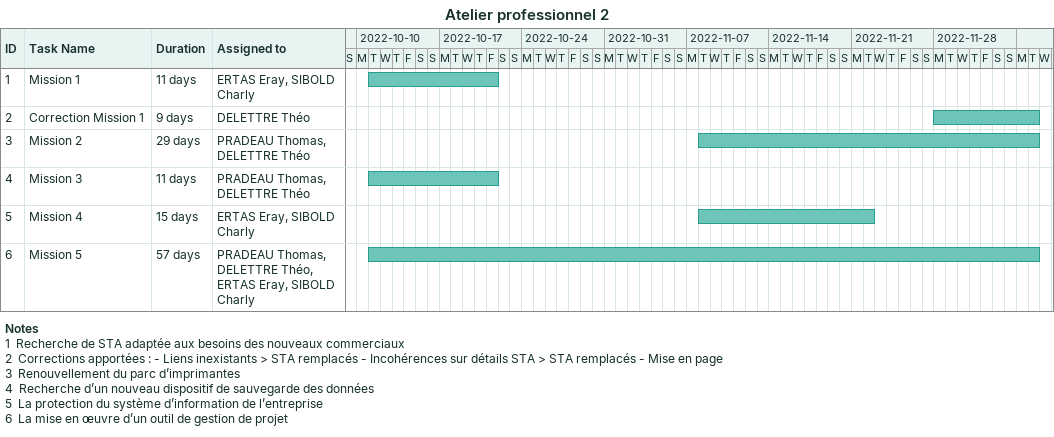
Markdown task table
Atelier professionnel 2

| ID | Task | Duration | Start | Finish | Resources |
|---|---|---|---|---|---|
| 1 | Mission 1 | 11d | 2022-10-11 | 2022-10-21 | ERTAS Eray, SIBOLD Charly |
| 2 | Correction Mission 1 | 9d | 2022-11-28 | 2022-12-06 | DELETTRE Théo |
| 3 | Mission 2 | 29d | 2022-11-08 | 2022-12-06 | PRADEAU Thomas, DELETTRE Théo |
| 4 | Mission 3 | 11d | 2022-10-11 | 2022-10-21 | PRADEAU Thomas, DELETTRE Théo |
| 5 | Mission 4 | 15d | 2022-11-08 | 2022-11-22 | ERTAS Eray, SIBOLD Charly |
| 6 | Mission 5 | 57d | 2022-10-11 | 2022-12-06 | PRADEAU Thomas, DELETTRE Théo, ERTAS Eray, SIBOLD Charly |

Notes
- 1: Recherche de STA adaptée aux besoins des nouveaux commerciaux
- 2: Corrections apportées : - Liens inexistants > STA remplacés - Incohérences sur détails STA > STA remplacés - Mise en page
- 3: Renouvellement du parc d’imprimantes
- 4: Recherche d’un nouveau dispositif de sauvegarde des données
- 5: La protection du système d’information de l’entreprise
- 6: La mise en œuvre d’un outil de gestion de projet
